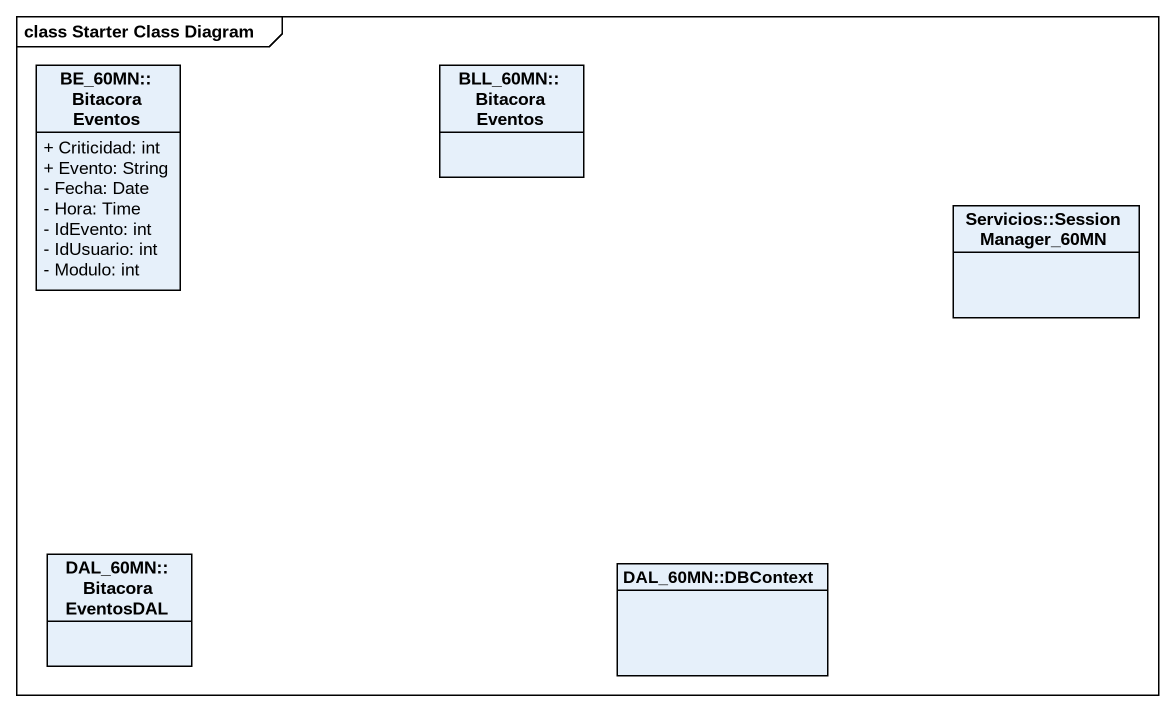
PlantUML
@startuml
mainframe class Starter Class Diagram
hide circle
hide empty members
skinparam classAttributeIconSize 0
class "BE_60MN::BitacoraEventos" as BE_60MN_BitacoraEventos {
  + Criticidad: int
  + Evento: String
  - Fecha: Date
  - Hora: Time
  - IdEvento: int
  - IdUsuario: int
  - Modulo: int
}
class "BLL_60MN::BitacoraEventos" as BLL_60MN_BitacoraEventos
class "Servicios::SessionManager_60MN" as Servicios_SessionManager
class "DAL_60MN::BitacoraEventosDAL" as DAL_60MN_BitacoraEventosDAL
class "DAL_60MN::DBContext" as DAL_60MN_DBContext
@enduml
